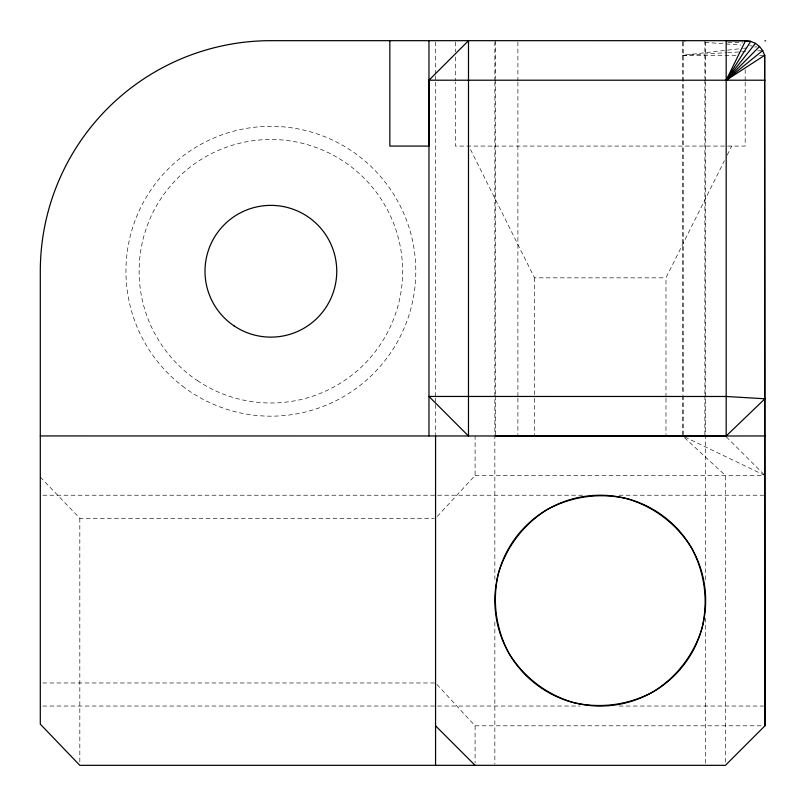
<?xml version="1.0" encoding="UTF-8"?>
<svg xmlns="http://www.w3.org/2000/svg" width="806" height="806" viewBox="0 0 806 806"><rect width="100%" height="100%" fill="white"/><g stroke="black" fill="none" stroke-linecap="round" stroke-linejoin="round"><path stroke-width="0.6" stroke-dasharray="4.03 3.02" d="M665.978 397.056L665.978 277.838L724.403 160.716M727.203 155.084L731.697 146.077M437.245 516.465L475.087 475.469L475.087 435.935M736.049 55.332L682.601 55.332L742.155 48.471M743.394 48.33L747.112 47.897M754.557 47.04L757.036 46.758M682.601 55.332L726.387 52.722M727.637 52.652L746.396 51.534M757.66 50.859L762.657 50.566M759.665 55.332L764.632 55.332M470.492 149.463L534.529 277.838L665.978 277.838M475.087 475.469L763.715 475.469M42.819 495.227L582.637 495.227M619.109 495.227L763.695 495.227M40.3 477.112L79.824 518.288L434.303 518.288M42.768 682.974L435.562 682.974L475.087 725.803L475.087 762.859M42.819 706.036L580.119 706.036M619.109 706.036L763.695 706.036M475.087 725.803L761.247 725.803M727.808 42.325L742.87 42.869M704.938 42.355L740.905 45.065M749.59 45.72L752.079 45.912M684.858 437.023L764.944 475.469M684.425 437.618L725.42 475.469L725.42 762.859M726.297 436.822L764.068 474.583M745.177 69.538L745.177 80.832M745.177 82.081L745.177 146.077L455.33 146.077L455.33 82.081M705.663 41.932L705.663 80.943M705.663 82.202L705.663 581.761M705.663 618.232L705.663 764.068M704.887 40.673L704.887 78.444M704.887 79.703L704.887 394.406M704.887 395.665L704.887 434.686M683.256 42.103L683.266 394.416M683.266 395.675L683.266 434.686M682.601 41.902L682.601 394.487M682.601 395.746L682.601 434.686M665.978 398.305L665.978 435.955M534.529 277.838L534.529 397.056M534.529 398.305L534.529 435.955M517.905 41.932L517.905 80.953M517.905 82.212L517.905 396.915M517.905 398.174L517.905 435.935M495.619 40.673L495.619 78.444M495.619 79.703L495.619 394.406M495.619 395.665L495.619 434.686M494.854 41.932L494.854 80.943M494.854 82.202L494.854 579.242M494.854 622L494.854 764.068M455.33 41.932L455.33 51.967M455.33 56.984L455.33 80.832M435.562 41.932L435.562 74.666M435.562 75.925L435.562 80.953M435.562 82.212L435.562 396.915M435.562 398.174L435.562 403.212M435.562 404.471L435.562 434.676M79.824 518.288L79.824 764.078M182.408 386.044A144.929 144.929 0 0 0 414.516 290.462A144.929 144.929 0 0 0 215.686 137.232A144.929 144.929 0 0 0 182.408 386.044M197.349 380.583A131.751 131.751 0 0 0 402.315 280.246A131.751 131.751 0 0 0 212.945 152.908A131.751 131.751 0 0 0 197.349 380.583"/><path stroke-width="1.21" d="M428.963 40.673L428.973 435.945M40.3 435.935L726.176 435.996L726.176 40.683L745.56 40.683L750.678 41.358L755.444 43.333L726.176 80.207L764.652 55.332L762.657 50.566L759.514 46.466L755.423 43.333M764.944 725.803L764.652 55.332L764.944 725.803L725.42 765.327L79.824 765.327L40.3 724.151L40.3 271.249A230.566 230.566 0 0 1 270.866 40.673L745.55 40.683L726.176 80.207L762.678 50.566M759.534 46.466L726.176 80.207L750.678 41.358L745.711 41.308M389.842 40.673L389.842 146.077L428.973 146.077L428.963 80.207L468.498 40.683L468.477 435.986L428.953 396.451L726.176 396.481L764.944 398.769L726.176 435.996L495.619 435.945M726.176 435.996L764.944 435.945M764.944 40.844L765.7 40.844M428.973 80.207L764.944 80.207M682.601 40.673L685.08 40.703M435.562 725.803L475.087 765.327M435.562 435.935L435.562 765.327M498.44 573.348C492.023 600.42 495.771 628.851 508.969 653.334C523.578 677.01 546.327 694.47 572.975 702.439C600.047 708.867 628.468 705.119 652.961 691.911C676.637 677.312 694.097 654.563 702.066 627.914C708.484 600.843 704.746 572.411 691.538 547.929C676.939 524.253 654.19 506.793 627.531 498.823C600.47 492.395 572.038 496.143 547.556 509.352C523.87 523.95 506.42 546.7 498.44 573.348M525.724 675.166A105.405 105.405 0 0 0 702.066 627.914A105.405 105.405 0 0 0 572.975 498.823A105.405 105.405 0 0 0 525.724 675.166M234.113 325.916A65.88 65.88 0 0 0 336.596 275.753A65.88 65.88 0 0 0 241.911 212.079A65.88 65.88 0 0 0 234.113 325.916"/></g></svg>
